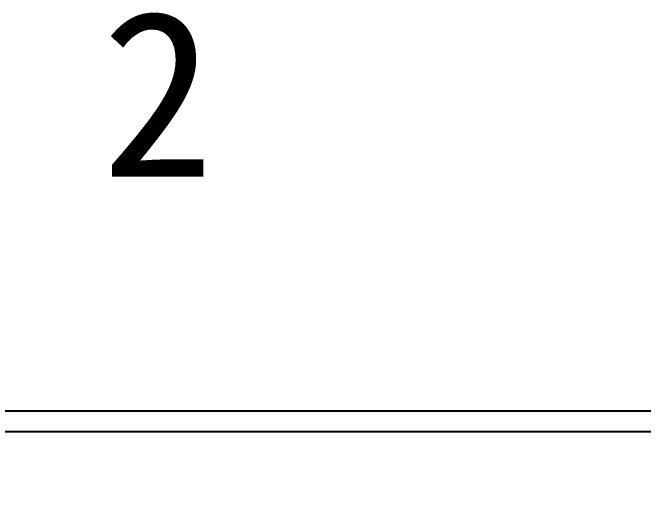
# Model space of a CAD drawing. Extents: x -3102990 to -851544, y -5293060 to -2540151.
# Drawn here: x -2607902 to -2577502, y -2635654 to -2611712 of the extents above; entities that cross this region are included whole.
import ezdxf

# ---------------------------------------------------------------- set-up
doc = ezdxf.new("R2010")
doc.units = 0
doc.header["$LTSCALE"] = 1000
doc.layers.get('0').update_dxf_attribs({"linetype": 'CONTINUOUS'})
doc.layers.add('PUB_TITLE', color=4, linetype='CONTINUOUS')
doc.layers.add('yichutu', color=7, linetype='CONTINUOUS', true_color=0xffffff, plot=False)
doc.styles.add('STYLE1', font='simhei.ttf', dxfattribs={"width": 0.8})

# ---------------------------------------------------------------- blocks, each defined once
blk = doc.blocks.new('A$C16496DF1')
at = {"layer": 'PUB_TITLE'}
blk.add_lwpolyline([(0, 0), (0, 42000), (104100, 42000), (104100, 0)], close=True, dxfattribs=at)
at = {"layer": 'PUB_TITLE', "const_width": 100}
blk.add_lwpolyline([(103100, 1000), (103100, 41000), (713, 41000), (713, 1000), (103100, 1000)], dxfattribs=at)
blk = doc.blocks.new('yct-1041-420-104100-42000-100-2006.0')
at = {"layer": 'yichutu', "color": 7, "true_color": 0xffffff}
blk.add_lwpolyline([(0, 0), (0, 42000), (104100, 42000), (104100, 0)], close=True, dxfattribs=at)

msp = doc.modelspace()

# ---------------------------------------------------------------- block references
at = {"ltscale": 1.5}
msp.add_blockref('A$C16496DF1', (-2652237.82, -2672902.4), dxfattribs=at)
at = {"layer": 'yichutu'}
msp.add_blockref('yct-1041-420-104100-42000-100-2006.0', (-2652237.82, -2672902.4), dxfattribs=at)

# ---------------------------------------------------------------- texts
at = {"color": 3, "style": 'STYLE1'}
msp.add_text('2', height=8000, dxfattribs=at).set_placement((-2603627.49, -2619625.18))

doc.saveas('drawing.dxf')
